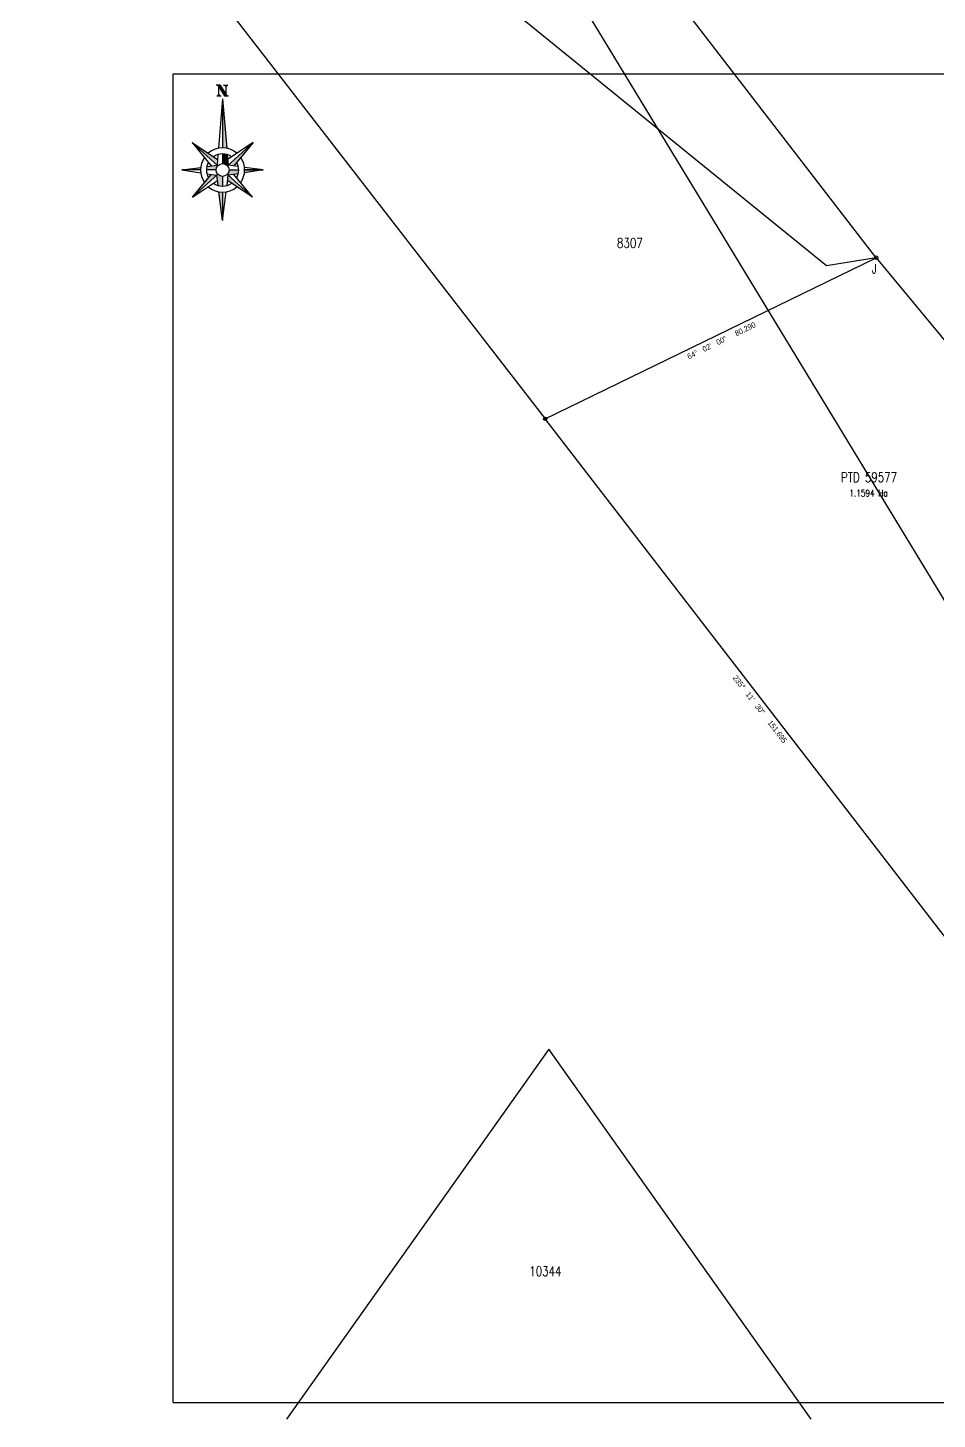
# Model space of a CAD drawing. Header units: metres. Extents: x -18206 to -14962, y -33140 to -31299.
# Drawn here: x -16682.7 to -16484.4, y -32186.9 to -31883.3 of the extents above; entities that cross this region are included whole.
import ezdxf
from ezdxf.enums import TextEntityAlignment as Align

# ---------------------------------------------------------------- set-up
doc = ezdxf.new("R2010")
doc.units = ezdxf.units.M
doc.header["$LTSCALE"] = 6
doc.header["$MEASUREMENT"] = 0
for name, color, linetype in [('BED', 3, 'Continuous'), ('Frame', 7, 'Continuous'), ('LOT', 7, 'Continuous'), ('LOT_NO_Johor', 7, 'Continuous')]:
    doc.layers.add(name, color=color, linetype=linetype)
doc.styles.add('ARIAL', font='Arial.ttf', dxfattribs={"width": 0.78})
doc.styles.get("Standard").update_dxf_attribs({"font": 'simplex.shx', "width": 0.8})

# ---------------------------------------------------------------- blocks, each defined once
blk = doc.blocks.new('A$C1A474343')
at = {"layer": 'Frame'}
h = blk.add_hatch(color=256, dxfattribs=at)
edge = h.paths.add_edge_path()
edge.add_line((12.05, 285.11), (11.19, 285.11))
edge.add_line((11.19, 285.11), (9.86, 287.21))
edge.add_ellipse((9.35, 286.78), major_axis=(-0.491, 0.453), ratio=1, start_angle=262.3816, end_angle=312.7034)
edge.add_line((9.35, 287.45), (10.2, 287.45))
edge.add_line((10.2, 287.45), (11.54, 285.35))
edge.add_ellipse((12.05, 285.78), major_axis=(-0.491, 0.453), ratio=1, start_angle=82.3816, end_angle=132.7034)
h = blk.add_hatch(color=256, dxfattribs=at)
edge = h.paths.add_edge_path()
edge.add_ellipse((10.41, 285.61), major_axis=(-0.368, 0.34), ratio=1, start_angle=64.752, end_angle=132.7034, ccw=False)
edge.add_ellipse((9.48, 285.61), major_axis=(-0.368, 0.34), ratio=1, start_angle=132.7034, end_angle=200.6548, ccw=False)
edge.add_line((9.48, 285.11), (10.41, 285.11))
h = blk.add_hatch(color=256, dxfattribs=at)
edge = h.paths.add_edge_path()
edge.add_ellipse((10.98, 286.95), major_axis=(-0.368, 0.34), ratio=1, start_angle=244.752, end_angle=312.7034, ccw=False)
edge.add_ellipse((11.91, 286.95), major_axis=(-0.368, 0.34), ratio=1, start_angle=-47.2966, end_angle=20.6548, ccw=False)
edge.add_line((11.91, 287.45), (10.98, 287.45))
h = blk.add_hatch(color=256, dxfattribs=at)
edge = h.paths.add_edge_path()
edge.add_line((10.75, 284.44), (10.75, 273.75))
edge.add_ellipse((10.75, 268.94), major_axis=(-3.38, 3.42), ratio=1, start_angle=304.5237, end_angle=315.3239, ccw=False)
edge.add_line((11.65, 273.67), (10.75, 284.44))
h = blk.add_hatch(color=256, dxfattribs=at)
h.paths.add_polyline_path([(17.29, 263.03), (12, 267.81), (11.85, 266.63)])
edge = h.paths.add_edge_path()
edge.add_ellipse((10.75, 268.94), major_axis=(-3.38, 3.42), ratio=1, start_angle=125.8031, end_angle=135.3239, ccw=False)
edge.add_line((9.95, 264.19), (10.75, 257.89))
edge.add_line((10.75, 257.89), (10.75, 264.12))
edge = h.paths.add_edge_path()
edge.add_ellipse((10.75, 268.94), major_axis=(-0.988, 0.999), ratio=1, start_angle=87.3214, end_angle=135.2258, ccw=False)
edge.add_line((9.7, 268), (9.49, 267.81))
edge.add_line((9.49, 267.81), (9.78, 265.57))
edge.add_ellipse((10.75, 268.94), major_axis=(-2.47, 2.49), ratio=1, start_angle=119.2656, end_angle=135.3239)
edge.add_line((10.75, 265.43), (10.75, 267.53))
h.paths.add_polyline_path([(4.2, 263.03), (9.49, 267.81), (8.27, 267.99)])
edge = h.paths.add_edge_path()
edge.add_line((1.87, 268.94), (5.93, 268.94))
edge.add_ellipse((10.75, 268.94), major_axis=(-3.38, 3.42), ratio=1, start_angle=38.3838, end_angle=45.3239, ccw=False)
edge.add_line((5.97, 269.52), (1.87, 268.94))
edge = h.paths.add_edge_path()
edge.add_ellipse((10.75, 268.94), major_axis=(-0.988, 0.999), ratio=1, start_angle=3.3399, end_angle=45.3239, ccw=False)
edge.add_line((9.7, 269.88), (9.54, 270.03))
edge.add_line((9.54, 270.03), (7.32, 269.71))
edge.add_ellipse((10.75, 268.94), major_axis=(-2.47, 2.49), ratio=1, start_angle=32.5734, end_angle=45.3239)
edge.add_line((7.24, 268.94), (9.34, 268.94))
h.paths.add_polyline_path([(4.08, 274.95), (9.54, 270.03), (9.64, 271.26)])
blk.add_hatch(color=256, dxfattribs=at).paths.add_polyline_path([(17.41, 274.95), (11.95, 270.03), (13.22, 269.85)])
h = blk.add_hatch(color=256, dxfattribs=at)
edge = h.paths.add_edge_path()
edge.add_ellipse((10.75, 268.94), major_axis=(-2.47, 2.49), ratio=1, start_angle=-61.5259, end_angle=-44.6761)
edge.add_line((10.75, 272.44), (10.75, 270.34))
edge.add_ellipse((10.75, 268.94), major_axis=(-0.988, 0.999), ratio=1, start_angle=267.4393, end_angle=315.422, ccw=False)
edge.add_line((11.79, 269.88), (11.95, 270.03))
edge.add_line((11.95, 270.03), (11.76, 272.29))
h = blk.add_hatch(color=256, dxfattribs=at)
edge = h.paths.add_edge_path()
edge.add_ellipse((10.75, 268.94), major_axis=(-3.38, 3.42), ratio=1, start_angle=218.0586, end_angle=225.3239, ccw=False)
edge.add_line((15.52, 268.33), (19.62, 268.94))
edge.add_line((19.62, 268.94), (15.56, 268.94))
edge = h.paths.add_edge_path()
edge.add_ellipse((10.75, 268.94), major_axis=(-0.988, 0.999), ratio=1, start_angle=183.195, end_angle=225.3239, ccw=False)
edge.add_line((11.79, 267.99), (12, 267.81))
edge.add_line((12, 267.81), (14.16, 268.13))
edge.add_ellipse((10.75, 268.94), major_axis=(-2.47, 2.49), ratio=1, start_angle=211.9583, end_angle=225.3239)
edge.add_line((14.25, 268.94), (12.15, 268.94))
for p, q in [((0, 289.91), (424.33, 289.91)), ((0, 0), (0, 289.91)), ((10.2, 287.45), (9.35, 287.45)), ((9.86, 287.21), (11.19, 285.11)), ((9.95, 285.42), (9.95, 287.07)), ((10.2, 287.45), (11.54, 285.35)), ((10.98, 287.45), (11.91, 287.45)), ((11.44, 287.14), (11.44, 285.5)), ((9.48, 285.11), (10.41, 285.11)), ((10.75, 284.44), (9.84, 273.67)), ((10.75, 284.44), (11.65, 273.67)), ((10.75, 284.44), (10.75, 273.75)), ((11.19, 285.11), (12.05, 285.11)), ((4.08, 274.95), (9.64, 271.26)), ((4.08, 274.95), (8.28, 269.85)), ((9.7, 269.88), (4.08, 274.95)), ((11.79, 269.88), (17.41, 274.95)), ((17.41, 274.95), (11.85, 271.26)), ((17.41, 274.95), (13.22, 269.85)), ((9.73, 272.29), (9.54, 270.03)), ((10.75, 272.44), (10.75, 270.34)), ((11.76, 272.29), (11.95, 270.03)), ((1.87, 268.94), (5.97, 269.52)), ((1.87, 268.94), (5.97, 268.33)), ((5.93, 268.94), (1.87, 268.94)), ((9.7, 268), (4.2, 263.03)), ((4.2, 263.03), (8.27, 267.99)), ((9.34, 268.94), (7.24, 268.94)), ((7.32, 269.71), (9.54, 270.03)), ((7.33, 268.13), (9.49, 267.81)), ((9.78, 265.57), (9.49, 267.81)), ((10.75, 267.53), (10.75, 265.43)), ((11.72, 265.57), (12, 267.81)), ((11.79, 267.99), (17.29, 263.03)), ((14.17, 269.71), (11.95, 270.03)), ((14.16, 268.13), (12, 267.81)), ((12.15, 268.94), (14.25, 268.94)), ((17.29, 263.03), (13.22, 267.99)), ((19.62, 268.94), (15.52, 269.52)), ((19.62, 268.94), (15.52, 268.33)), ((15.56, 268.94), (19.62, 268.94)), ((19.63, 268.94), (15.56, 268.94)), ((4.2, 263.03), (9.64, 266.63)), ((10.75, 257.89), (9.95, 264.19)), ((10.75, 257.89), (11.54, 264.19)), ((17.29, 263.03), (11.85, 266.63)), ((10.75, 264.12), (10.75, 257.89)), ((0, 0), (424.33, 0))]:
    blk.add_line(p, q, dxfattribs=at)
for centre, major_axis, start_param, end_param in [((9.35, 286.78), (-0.491, 0.453), 4.579423, 5.457704), ((9.48, 285.61), (-0.368, 0.34), 2.316111, 3.502086), ((10.41, 285.61), (-0.368, 0.34), 1.130136, 2.316111), ((10.98, 286.95), (-0.368, 0.34), 4.271729, 5.457704), ((11.91, 286.95), (-0.368, 0.34), -0.825481, 0.360494), ((12.05, 285.78), (-0.491, 0.453), 1.43783, 2.316111), ((10.75, 268.94), (-3.38, 3.42), -1.485442, -0.074048), ((10.75, 268.94), (-3.38, 3.42), 0.188339, 1.398792), ((10.75, 268.94), (-2.47, 2.49), 0.297345, 1.291665), ((10.75, 268.94), (-2.47, 2.49), -1.376436, -0.183054), ((10.75, 268.94), (-0.988, 0.999), 2.860050414950906, 9.143235722130491), ((10.75, 268.94), (-2.47, 2.49), 3.432031, 4.42635), ((10.75, 268.94), (-3.38, 3.42), 3.324904, 4.535357), ((10.75, 268.94), (-3.38, 3.42), 1.651593, 3.072102), ((10.75, 268.94), (-2.47, 2.49), 1.75872, 2.964976)]:
    blk.add_ellipse(centre, major_axis=major_axis, ratio=1, start_param=start_param, end_param=end_param, dxfattribs=at)

msp = doc.modelspace()

# ---------------------------------------------------------------- linework, layer by layer
for p, q in [((-16640.58, -31748.5), (-16396.87, -32149.82)), ((-16508.5, -31935.21), (-16670.73, -31803.38)), ((-16497.66, -31933.43), (-16508.5, -31935.21))]:
    msp.add_line(p, q)
for centre in [(-16497.66, -31933.43), (-16569.85, -31968.58)]:
    msp.add_circle(centre, 0.375)
at = {"layer": 'LOT'}
for p, q in [((-16497.66, -31933.43), (-16600.86, -31799.55)), ((-16682.68, -31822.89), (-16569.85, -31968.58))]:
    msp.add_line(p, q, dxfattribs=at)
at = {"layer": 'LOT', "color": 1, "lineweight": 30}
for p, q in [((-16569.85, -31968.58), (-16497.66, -31933.43)), ((-16497.66, -31933.43), (-16414.83, -32033.79)), ((-16477.23, -32088.72), (-16569.85, -31968.59))]:
    msp.add_line(p, q, dxfattribs=at)
at = {"layer": 'LOT'}
msp.add_lwpolyline([(-16511.88, -32186.88), (-16569.09, -32106.1), (-16626.25, -32186.88)], dxfattribs=at)

# ---------------------------------------------------------------- block references
at = {"color": 3}
msp.add_blockref('A$C1A474343', (-16650.96, -32183.24), dxfattribs=at)

# ---------------------------------------------------------------- texts
at = {"lineweight": 13, "width": 0.78}
for s, height, p in [('J', 2, (-16498.63, -31936.88)), ('PTD 59577', 2.1, (-16505.34, -31982.39)), ('1.1594 Ha', 1.5, (-16503.54, -31985.56))]:
    msp.add_text(s, height=height, dxfattribs=at).set_placement(p)
at = {"layer": 'BED', "lineweight": 13, "style": 'ARIAL', "width": 0.785}
for s, rotation, p in [('64%%D   02\'   00"     80.290', 25.9667, (-16531.17, -31952.06)), ('235%%D   11\'   30"     151.695', 307.6333, (-16523.5, -32032.3))]:
    msp.add_text(s, height=1.2, rotation=rotation, dxfattribs=at).set_placement(p, align=Align.CENTER)
at = {"layer": 'LOT_NO_Johor', "lineweight": 13, "width": 0.78}
for s, p in [('8307', (-16554.2, -31931.28)), ('10344', (-16573.33, -32155.64))]:
    msp.add_text(s, height=2.1, dxfattribs=at).set_placement(p)

doc.saveas('drawing.dxf')
